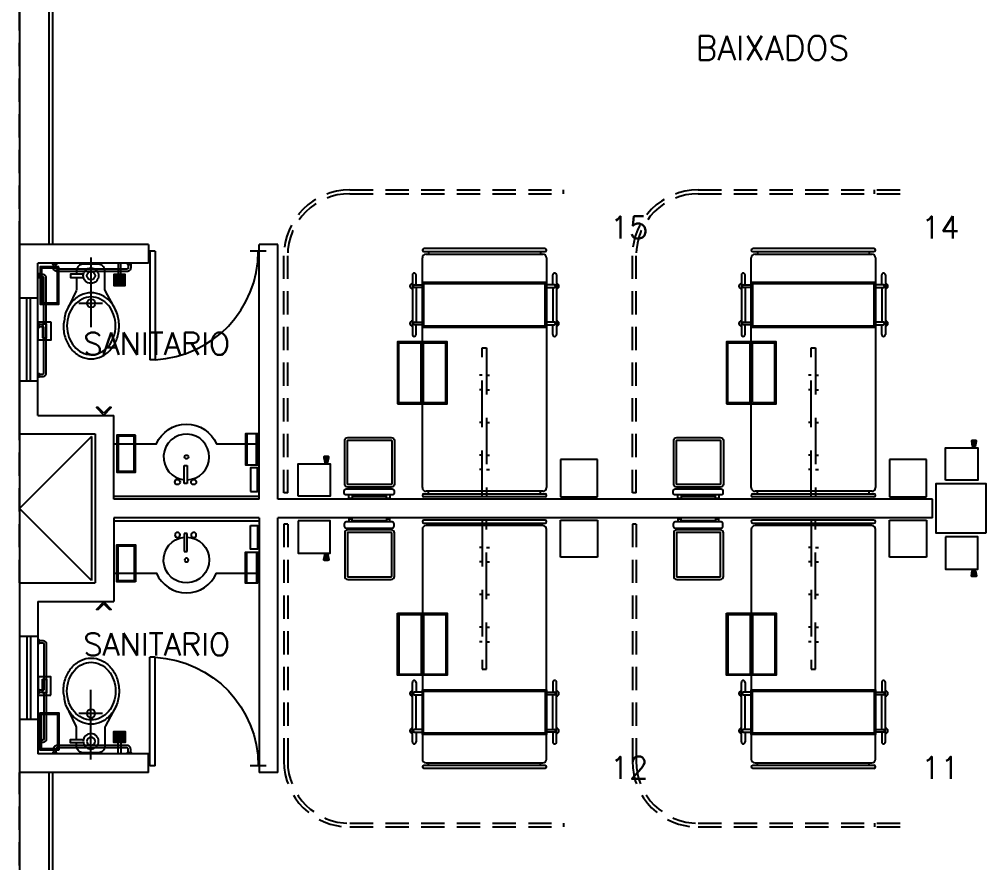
# Model space of a CAD drawing. Extents: x -358 to -207, y -206 to -105.
# Drawn here: x -296.29 to -288.5, y -180.08 to -173.29 of the extents above; entities that cross this region are included whole.
import ezdxf
from ezdxf.enums import TextEntityAlignment as Align

# ---------------------------------------------------------------- set-up
doc = ezdxf.new("R2010")
doc.units = 0
doc.header["$LTSCALE"] = 1.5
doc.header["$MEASUREMENT"] = 0
doc.linetypes.add('HIDDEN', pattern=[0.375, 0.25, -0.125])
doc.linetypes.add('HIDDEN2', pattern=[0.1875, 0.125, -0.0625])
doc.layers.get('0').update_dxf_attribs({"linetype": 'CONTINUOUS'})
for name, color, linetype in [('8CMOB01', 8, 'CONTINUOUS'), ('9CCOLUMNA', 5, 'CONTINUOUS'), ('AREAS', 253, 'CONTINUOUS'), ('CANCEL', 6, 'CONTINUOUS'), ('CCPTAS', 6, 'CONTINUOUS'), ('ESTRUCTURA', 5, 'CONTINUOUS'), ('MSAN', 6, 'CONTINUOUS'), ('PROY', 7, 'HIDDEN2'), ('RCMURO01', 3, 'CONTINUOUS'), ('ZCTEXT01', 2, 'CONTINUOUS')]:
    doc.layers.add(name, color=color, linetype=linetype)
doc.styles.add('REG-60', font='ROMANS.shx', dxfattribs={"height": 0.195})
doc.styles.add('REG-80', font='ROMANS.shx', dxfattribs={"height": 0.27})

# ---------------------------------------------------------------- blocks, each defined once
blk = doc.blocks.new('4')
at = {"layer": 'MSAN'}
for p, q in [((0, 0.0453), (0, -0.5145)), ((-0.0542, -0.0876), (-0.1631, -0.0876)), ((-0.1631, -0.1152), (-0.0563, -0.1152)), ((0.2757, -0.1016), (0.1857, -0.1016)), ((0.2757, -0.1116), (0.1857, -0.1116)), ((0.2757, -0.1216), (0.1857, -0.1216)), ((0.2757, -0.1316), (0.1857, -0.1316)), ((0.2757, -0.1416), (0.1857, -0.1416)), ((0.2757, -0.1516), (0.1857, -0.1516)), ((0.2407, -0.09), (0.2207, -0.09)), ((0.2757, -0.1616), (0.1857, -0.1616)), ((0.2757, -0.1716), (0.1857, -0.1716)), ((0.0945, -0.3232), (-0.0956, -0.3232))]:
    blk.add_line(p, q, dxfattribs=at)
blk.add_lwpolyline([(0.2207, 0), (0.2207, -0.09), (0.1857, -0.09), (0.1857, -0.18), (0.2757, -0.18), (0.2757, -0.09), (0.2407, -0.09), (0.2407, 0)], close=True, dxfattribs=at)
blk.add_lwpolyline([(0.1964, -0.3683), (0.1182, -0.2241, -0.124861), (0.1122, -0.2005), (0.1122, -0.0576, 0.414214), (0.0627, -0.0081), (-0.0643, -0.0081, 0.414214), (-0.1138, -0.0576), (-0.1138, -0.0876), (-0.1631, -0.0876), (-0.1631, -0.1152), (-0.1138, -0.1152), (-0.1138, -0.202, -0.109858), (-0.1185, -0.223), (-0.1736, -0.3408, 0.061992), (-0.203, -0.4003, 0.020986), (-0.2205, -0.5043, 0.083945), (-0.203, -0.6083, 0.09123), (-0.1549, -0.6928, 0.103863), (-0.0802, -0.7513, 0.114983), (0.0035, -0.7708, 0.114983), (0.0872, -0.7513, 0.103863), (0.1619, -0.6928, 0.09123), (0.2099, -0.6083, 0.083945), (0.2275, -0.5043, 0.083945), (0.2099, -0.4003, 0.048605), (0.1881, -0.353)], format="xyb", dxfattribs=at)
for points in [[(-0.0802, -0.7513, 0.114983), (0.0035, -0.7708, 0.114983), (0.0872, -0.7513, 0.103863), (0.1619, -0.6928, 0.09123), (0.2099, -0.6083, 0.083945), (0.2275, -0.5043, 0.083945), (0.2099, -0.4003, 0.09123), (0.1619, -0.3158, 0.103863), (0.0872, -0.2572, 0.114983), (0.0035, -0.2377, 0.114983), (-0.0802, -0.2572, 0.103863), (-0.1549, -0.3158, 0.09123), (-0.203, -0.4003, 0.020986), (-0.2205, -0.5043, 0.083945), (-0.203, -0.6083, 0.09123), (-0.1549, -0.6928, 0.103863)], [(0.0035, -0.2718, 0.114859), (-0.0697, -0.2888, 0.103833), (-0.1349, -0.3399, 0.091287), (-0.1768, -0.4136, 0.084042), (-0.1922, -0.5043, 0.084042), (-0.1768, -0.595, 0.091287), (-0.1349, -0.6687, 0.103833), (-0.0697, -0.7198, 0.114859), (0.0035, -0.7368, 0.114859), (0.0766, -0.7198, 0.103833), (0.1418, -0.6687, 0.091287), (0.1838, -0.595, 0.084042), (0.1991, -0.5043, 0.084042), (0.1838, -0.4136, 0.091287), (0.1418, -0.3399, 0.103833), (0.0766, -0.2888, 0.114859)]]:
    blk.add_lwpolyline(points, format="xyb", close=True, dxfattribs=at)
for centre, radius in [((0.0013, -0.1002), 0.0616), ((0.0013, -0.1002), 0.0329), ((0.0023, -0.3232), 0.0335)]:
    blk.add_circle(centre, radius, dxfattribs=at)
blk = doc.blocks.new('PTA-D')
for p, q in [((0.95, 0), (0.95, 1)), ((0.95, 1), (1, 1)), ((1, 0), (1, 1)), ((-0.0734, 0), (0.0734, 0)), ((0.95, 0), (1, 0))]:
    blk.add_line(p, q)
blk.add_arc((1.0023, -0.001), 1.0023, 92.99284, 179.94476)
blk = doc.blocks.new('PAP')
at = {"layer": 'MSAN', "color": 6}
for points in [[(0.1441, -0.0768), (0.1441, 0.0732), (-0.1559, 0.0732), (-0.1559, -0.0768)], [(0.1341, -0.0668), (0.1341, 0.0632), (-0.1459, 0.0632), (-0.1459, -0.0668)]]:
    blk.add_lwpolyline(points, close=True, dxfattribs=at)
blk = doc.blocks.new('BW2')
at = {"layer": 'MSAN'}
for p, q in [((0.0093, 0.0115), (0.0472, 0.0115)), ((0.0093, -0.0085), (0.0472, -0.0085))]:
    blk.add_line(p, q, dxfattribs=at)
for points in [[(0.0463, 0.4109), (0.0193, 0.4109, 0.414214), (-0.0107, 0.3809), (-0.0107, -0.0004), (-0.0107, -0.3817, 0.414214), (0.0193, -0.4117), (0.0463, -0.4117)], [(0.0463, 0.3909), (0.0193, 0.3909, 0.414214), (0.0093, 0.3809), (0.0093, 0.0115)], [(0.0093, -0.0085), (0.0093, -0.3817, 0.414214), (0.0193, -0.3917), (0.0463, -0.3917)]]:
    blk.add_lwpolyline(points, format="xyb", dxfattribs=at)
for points in [[(0.0563, 0.3859), (0.0463, 0.3859), (0.0463, 0.4159), (0.0563, 0.4159)], [(0.0572, 0.0165), (0.0472, 0.0165), (0.0472, -0.0135), (0.0572, -0.0135)], [(0.0563, -0.3867), (0.0463, -0.3867), (0.0463, -0.4167), (0.0563, -0.4167)]]:
    blk.add_lwpolyline(points, dxfattribs=at)
blk = doc.blocks.new('BW')
at = {"layer": 'MSAN'}
for points in [[(-0.2774, 0.0259), (-0.2774, 0.0159), (-0.3074, 0.0159), (-0.3074, 0.0259)], [(0.2952, 0.0259), (0.2952, 0.0159), (0.3252, 0.0159), (0.3252, 0.0259)]]:
    blk.add_lwpolyline(points, dxfattribs=at)
for points in [[(0.3202, 0.0159), (0.3202, -0.0111, -0.414214), (0.2902, -0.0411), (-0.0411, -0.0411), (-0.2724, -0.0411, -0.414214), (-0.3024, -0.0111), (-0.3024, 0.0159)], [(0.3002, 0.0159), (0.3002, -0.0111, -0.414214), (0.2902, -0.0211), (-0.0411, -0.0211), (-0.2724, -0.0211, -0.414214), (-0.2824, -0.0111), (-0.2824, 0.0159)]]:
    blk.add_lwpolyline(points, format="xyb", dxfattribs=at)
blk = doc.blocks.new('6')
at = {"layer": 'MSAN'}
blk.add_lwpolyline([(0.0141, 0), (0.06, 0.0459), (0.06, 0.06), (0, 0), (0.06, -0.06), (0.06, -0.0459)], close=True, dxfattribs=at)
blk = doc.blocks.new('2')
at = {"layer": 'MSAN'}
for points in [[(0.0675, -0.0533), (-0.0825, -0.0533), (-0.0825, 0.0467), (0.0675, 0.0467)], [(-0.0625, 0.0117), (-0.0625, -0.0183), (0.0475, -0.0183), (0.0475, 0.0117)]]:
    blk.add_lwpolyline(points, close=True, dxfattribs=at)
blk = doc.blocks.new('VB')
at = {"layer": 'MSAN'}
for p, q in [((-0.1539, 0.1474), (-0.1376, 0.1637)), ((-0.1376, 0.1637), (-0.0365, 0.0626)), ((-0.0528, 0.0463), (-0.1539, 0.1474)), ((-0.0365, 0.0626), (-0.0528, 0.0463))]:
    blk.add_line(p, q, dxfattribs=at)
blk.add_lwpolyline([(-0.1282, 0.1214), (-0.1281, 0.1215)], dxfattribs=at)
for centre, radius in [((-0.0919, 0.1939), 0.0208), ((-0.1842, 0.1017), 0.0208), ((0, 0), 0.0154)]:
    blk.add_circle(centre, radius, dxfattribs=at)
blk.add_arc((0, 0), 0.184, 136.42307, 129.26203, dxfattribs=at)
blk = doc.blocks.new('8')
at = {"layer": 'MSAN'}
for p, q in [((0.1227, 0.04), (-0.1273, 0.04)), ((-0.1273, -0.04), (0.1227, -0.04))]:
    blk.add_line(p, q, dxfattribs=at)
blk.add_lwpolyline([(0.1227, -0.05), (0.1227, 0.05), (-0.1273, 0.05), (-0.1273, -0.05)], close=True, dxfattribs=at)
blk = doc.blocks.new('J')
at = {"layer": 'MSAN'}
blk.add_lwpolyline([(-0.026, -0.097), (0.0304, -0.097), (0.0304, 0.0929), (-0.026, 0.0929)], close=True, dxfattribs=at)
blk = doc.blocks.new('A$C14F841F5')
at = {"layer": 'MSAN'}
for p, q in [((1.9718, 1.2273), (1.9718, 0.0573)), ((2.1718, 1.2273), (2.1718, 0.0573))]:
    blk.add_line(p, q, dxfattribs=at)
for points in [[(1.5516, 1.2273), (1.5516, 0.8845, 0.656425), (1.5516, 0.4001), (1.5516, 0.0573)], [(2.5919, 1.2273), (2.5919, 0.8845, -0.656425), (2.5919, 0.4001), (2.5919, 0.0573)]]:
    blk.add_lwpolyline(points, format="xyb", dxfattribs=at)
at = {"xscale": -1}
for name, p in [('PAP', (0.2693, 1.7469)), ('2', (0.6349, 1.7884)), ('6', (1.3191, 1.3073)), ('PAP', (1.6243, 1.1287)), ('8', (1.5922, 0.117))]:
    blk.add_blockref(name, p, dxfattribs=at)
for name, p, rotation in [('BW2', (0.5984, 1.7811), 270), ('BW', (0.1226, 1.4112), 90), ('4', (0.0968, 1.4123), 90), ('VB', (1.6566, 0.6423), 315), ('J', (1.8371, 0.1001), 90)]:
    blk.add_blockref(name, p, dxfattribs=dict(at, rotation=rotation))
for name, p, rotation in [('BW2', (3.5451, 1.7811), 90), ('BW', (4.0209, 1.4112), 270), ('4', (4.0468, 1.4123), 270), ('VB', (2.4869, 0.6423), 45), ('J', (2.3064, 0.1001), 270)]:
    blk.add_blockref(name, p, dxfattribs=dict(rotation=rotation))
for name, p in [('2', (3.5086, 1.7884)), ('PAP', (3.8742, 1.7469)), ('6', (2.8244, 1.3073)), ('PAP', (2.5193, 1.1287)), ('8', (2.5513, 0.117))]:
    blk.add_blockref(name, p)
at = {"layer": 'CCPTAS', "yscale": 0.8737478880668393, "zscale": 0.8737478880668393}
for p, xscale, rotation in [((0, 0.0642), -0.8737478880668393, 270), ((4.1435, 0.0642), 0.8737478880668393, 90)]:
    blk.add_blockref('PTA-D', p, dxfattribs=dict(at, xscale=xscale, rotation=rotation))

msp = doc.modelspace()

# ---------------------------------------------------------------- linework, layer by layer
at = {"layer": '8CMOB01', "color": 8, "linetype": 'HIDDEN2'}
for p, q in [((-293.6302, -174.6648), (-291.9102, -174.6648)), ((-290.8253, -174.6648), (-289.1053, -174.6648)), ((-293.6302, -174.6948), (-291.9102, -174.6948)), ((-290.8253, -174.6948), (-289.1053, -174.6948)), ((-294.1602, -177.1048), (-294.1602, -175.1948)), ((-294.1302, -177.1048), (-294.1302, -175.1948)), ((-291.3553, -177.1048), (-291.3553, -175.1948)), ((-291.3253, -177.1048), (-291.3253, -175.1948)), ((-294.1302, -177.1048), (-294.1602, -177.1048)), ((-291.3253, -177.1048), (-291.3553, -177.1048)), ((-294.1602, -177.3548), (-294.1602, -179.2648)), ((-294.1302, -177.3548), (-294.1602, -177.3548)), ((-294.1302, -177.3548), (-294.1302, -179.2648)), ((-291.3553, -177.3548), (-291.3553, -179.2648)), ((-291.3253, -177.3548), (-291.3553, -177.3548)), ((-291.3253, -177.3548), (-291.3253, -179.2648)), ((-293.6302, -179.7648), (-291.9102, -179.7648)), ((-293.6302, -179.7948), (-291.9102, -179.7948)), ((-290.8253, -179.7648), (-289.1053, -179.7648)), ((-290.8253, -179.7948), (-289.1053, -179.7948))]:
    msp.add_line(p, q, dxfattribs=at)
at = {"layer": '8CMOB01', "color": 8}
for p, q in [((-291.9102, -174.6948), (-291.9102, -174.6648)), ((-289.4053, -174.6948), (-289.4053, -174.6648)), ((-292.0585, -175.1367), (-293.0335, -175.1367)), ((-289.4102, -175.1367), (-290.3852, -175.1367)), ((-293.046, -177.0617), (-293.046, -175.2117)), ((-293.0335, -175.1617), (-292.0585, -175.1617)), ((-293.016, -175.1817), (-292.076, -175.1817)), ((-292.996, -175.1617), (-292.996, -175.1817)), ((-292.096, -175.1617), (-292.096, -175.1817)), ((-292.046, -175.2117), (-292.046, -177.0617)), ((-290.3977, -177.0617), (-290.3977, -175.2117)), ((-290.3852, -175.1617), (-289.4102, -175.1617)), ((-290.3677, -175.1817), (-289.4277, -175.1817)), ((-290.3477, -175.1617), (-290.3477, -175.1817)), ((-289.4477, -175.1617), (-289.4477, -175.1817)), ((-289.3977, -175.2117), (-289.3977, -177.0617)), ((-293.126, -175.3496), (-293.126, -175.8296)), ((-293.096, -175.4296), (-293.096, -175.3496)), ((-291.996, -175.4296), (-291.996, -175.3496)), ((-291.966, -175.3496), (-291.966, -175.8296)), ((-290.4777, -175.3496), (-290.4777, -175.8296)), ((-290.4477, -175.4296), (-290.4477, -175.3496)), ((-289.3477, -175.4296), (-289.3477, -175.3496)), ((-289.3177, -175.3496), (-289.3177, -175.8296)), ((-293.109, -175.4296), (-293.046, -175.4296)), ((-293.046, -175.4496), (-293.109, -175.4496)), ((-293.096, -175.4496), (-293.096, -175.7296)), ((-292.046, -175.4096), (-293.046, -175.4096)), ((-293.046, -175.4096), (-293.046, -175.7696)), ((-292.056, -175.4196), (-293.036, -175.4196)), ((-293.036, -175.4196), (-293.036, -175.7596)), ((-292.056, -175.7596), (-292.056, -175.4196)), ((-292.046, -175.7696), (-292.046, -175.4096)), ((-291.983, -175.4296), (-292.046, -175.4296)), ((-292.046, -175.4496), (-291.983, -175.4496)), ((-291.996, -175.4496), (-291.996, -175.7296)), ((-290.4606, -175.4296), (-290.3977, -175.4296)), ((-290.3977, -175.4496), (-290.4606, -175.4496)), ((-290.4477, -175.4496), (-290.4477, -175.7296)), ((-289.3977, -175.4096), (-290.3977, -175.4096)), ((-290.3977, -175.4096), (-290.3977, -175.7696)), ((-289.4077, -175.4196), (-290.3877, -175.4196)), ((-290.3877, -175.4196), (-290.3877, -175.7596)), ((-289.4077, -175.7596), (-289.4077, -175.4196)), ((-289.3977, -175.7696), (-289.3977, -175.4096)), ((-289.3347, -175.4296), (-289.3977, -175.4296)), ((-289.3977, -175.4496), (-289.3347, -175.4496)), ((-289.3477, -175.4496), (-289.3477, -175.7296)), ((-293.109, -175.7296), (-293.046, -175.7296)), ((-293.046, -175.7496), (-293.109, -175.7496)), ((-293.096, -175.8296), (-293.096, -175.7496)), ((-293.046, -175.7696), (-292.046, -175.7696)), ((-293.036, -175.7596), (-292.056, -175.7596)), ((-291.983, -175.7296), (-292.046, -175.7296)), ((-292.046, -175.7496), (-291.983, -175.7496)), ((-291.996, -175.8296), (-291.996, -175.7496)), ((-290.4606, -175.7296), (-290.3977, -175.7296)), ((-290.3977, -175.7496), (-290.4606, -175.7496)), ((-290.4477, -175.8296), (-290.4477, -175.7496)), ((-290.3977, -175.7696), (-289.3977, -175.7696)), ((-290.3877, -175.7596), (-289.4077, -175.7596)), ((-289.3347, -175.7296), (-289.3977, -175.7296)), ((-289.3977, -175.7496), (-289.3347, -175.7496)), ((-289.3477, -175.8296), (-289.3477, -175.7496)), ((-291.9347, -176.8367), (-291.9347, -177.1367)), ((-291.6347, -176.8367), (-291.9347, -176.8367)), ((-291.6347, -177.1367), (-291.6347, -176.8367)), ((-289.2864, -176.8367), (-289.2864, -177.1367)), ((-288.9864, -176.8367), (-289.2864, -176.8367)), ((-288.9864, -177.1367), (-288.9864, -176.8367)), ((-292.076, -177.0917), (-293.016, -177.0917)), ((-292.996, -177.1117), (-292.996, -177.0917)), ((-292.096, -177.1117), (-292.096, -177.0917)), ((-289.4277, -177.0917), (-290.3677, -177.0917)), ((-290.3477, -177.1117), (-290.3477, -177.0917)), ((-289.4477, -177.1117), (-289.4477, -177.0917)), ((-293.0335, -177.1117), (-292.0585, -177.1117)), ((-292.0585, -177.1367), (-293.0335, -177.1367)), ((-291.9347, -177.1367), (-291.6347, -177.1367)), ((-290.3852, -177.1117), (-289.4102, -177.1117)), ((-289.4102, -177.1367), (-290.3852, -177.1367)), ((-289.2864, -177.1367), (-288.9864, -177.1367)), ((-292.0585, -177.323), (-293.0335, -177.323)), ((-291.9347, -177.623), (-291.9347, -177.323)), ((-291.9347, -177.323), (-291.6347, -177.323)), ((-291.6347, -177.323), (-291.6347, -177.623)), ((-289.4102, -177.323), (-290.3852, -177.323)), ((-289.2864, -177.623), (-289.2864, -177.323)), ((-289.2864, -177.323), (-288.9864, -177.323)), ((-288.9864, -177.323), (-288.9864, -177.623)), ((-293.046, -177.398), (-293.046, -179.248)), ((-293.0335, -177.348), (-292.0585, -177.348)), ((-292.076, -177.368), (-293.016, -177.368)), ((-292.996, -177.348), (-292.996, -177.368)), ((-292.096, -177.348), (-292.096, -177.368)), ((-292.046, -179.248), (-292.046, -177.398)), ((-290.3977, -177.398), (-290.3977, -179.248)), ((-290.3852, -177.348), (-289.4102, -177.348)), ((-289.4277, -177.368), (-290.3677, -177.368)), ((-290.3477, -177.348), (-290.3477, -177.368)), ((-289.4477, -177.348), (-289.4477, -177.368)), ((-289.3977, -179.248), (-289.3977, -177.398)), ((-291.6347, -177.623), (-291.9347, -177.623)), ((-288.9864, -177.623), (-289.2864, -177.623)), ((-293.126, -179.1101), (-293.126, -178.6301)), ((-293.096, -178.6301), (-293.096, -178.7101)), ((-291.996, -178.6301), (-291.996, -178.7101)), ((-291.966, -179.1101), (-291.966, -178.6301)), ((-290.4777, -179.1101), (-290.4777, -178.6301)), ((-290.4477, -178.6301), (-290.4477, -178.7101)), ((-289.3477, -178.6301), (-289.3477, -178.7101)), ((-289.3177, -179.1101), (-289.3177, -178.6301)), ((-293.046, -178.7101), (-293.109, -178.7101)), ((-293.109, -178.7301), (-293.046, -178.7301)), ((-293.096, -179.0101), (-293.096, -178.7301)), ((-293.046, -179.0501), (-293.046, -178.6901)), ((-293.046, -178.6901), (-292.046, -178.6901)), ((-293.036, -179.0401), (-293.036, -178.7001)), ((-293.036, -178.7001), (-292.056, -178.7001)), ((-292.056, -178.7001), (-292.056, -179.0401)), ((-292.046, -178.6901), (-292.046, -179.0501)), ((-292.046, -178.7101), (-291.983, -178.7101)), ((-291.983, -178.7301), (-292.046, -178.7301)), ((-291.996, -179.0101), (-291.996, -178.7301)), ((-290.3977, -178.7101), (-290.4606, -178.7101)), ((-290.4606, -178.7301), (-290.3977, -178.7301)), ((-290.4477, -179.0101), (-290.4477, -178.7301)), ((-290.3977, -178.6901), (-289.3977, -178.6901)), ((-290.3977, -179.0501), (-290.3977, -178.6901)), ((-290.3877, -178.7001), (-289.4077, -178.7001)), ((-290.3877, -179.0401), (-290.3877, -178.7001)), ((-289.4077, -178.7001), (-289.4077, -179.0401)), ((-289.3977, -178.6901), (-289.3977, -179.0501)), ((-289.3977, -178.7101), (-289.3347, -178.7101)), ((-289.3347, -178.7301), (-289.3977, -178.7301)), ((-289.3477, -179.0101), (-289.3477, -178.7301)), ((-293.046, -179.0101), (-293.109, -179.0101)), ((-293.109, -179.0301), (-293.046, -179.0301)), ((-293.096, -179.0301), (-293.096, -179.1101)), ((-292.046, -179.0501), (-293.046, -179.0501)), ((-292.056, -179.0401), (-293.036, -179.0401)), ((-292.046, -179.0101), (-291.983, -179.0101)), ((-291.983, -179.0301), (-292.046, -179.0301)), ((-291.996, -179.0301), (-291.996, -179.1101)), ((-290.3977, -179.0101), (-290.4606, -179.0101)), ((-290.4606, -179.0301), (-290.3977, -179.0301)), ((-290.4477, -179.0301), (-290.4477, -179.1101)), ((-289.3977, -179.0501), (-290.3977, -179.0501)), ((-289.4077, -179.0401), (-290.3877, -179.0401)), ((-289.3977, -179.0101), (-289.3347, -179.0101)), ((-289.3347, -179.0301), (-289.3977, -179.0301)), ((-289.3477, -179.0301), (-289.3477, -179.1101)), ((-293.016, -179.278), (-292.076, -179.278)), ((-292.996, -179.298), (-292.996, -179.278)), ((-292.096, -179.298), (-292.096, -179.278)), ((-290.3677, -179.278), (-289.4277, -179.278)), ((-290.3477, -179.298), (-290.3477, -179.278)), ((-289.4477, -179.298), (-289.4477, -179.278)), ((-293.0335, -179.298), (-292.0585, -179.298)), ((-292.0585, -179.323), (-293.0335, -179.323)), ((-290.3852, -179.298), (-289.4102, -179.298)), ((-289.4102, -179.323), (-290.3852, -179.323)), ((-291.9102, -179.7648), (-291.9102, -179.7948)), ((-289.4053, -179.7648), (-289.4053, -179.7948))]:
    msp.add_line(p, q, dxfattribs=at)
at = {"layer": '8CMOB01', "color": 8, "linetype": 'Continuous'}
for p, q in [((-293.236, -175.8967), (-293.056, -175.8967)), ((-293.236, -176.3767), (-293.236, -175.8967)), ((-293.056, -176.3767), (-293.056, -175.8967)), ((-293.046, -176.3867), (-293.046, -175.8867)), ((-293.036, -175.8967), (-292.856, -175.8967)), ((-293.036, -176.3767), (-293.036, -175.8967)), ((-292.856, -176.3767), (-292.856, -175.8967)), ((-290.5877, -175.8967), (-290.4077, -175.8967)), ((-290.5877, -176.3767), (-290.5877, -175.8967)), ((-290.4077, -176.3767), (-290.4077, -175.8967)), ((-290.3977, -176.3867), (-290.3977, -175.8867)), ((-290.3877, -175.8967), (-290.2077, -175.8967)), ((-290.3877, -176.3767), (-290.3877, -175.8967)), ((-290.2077, -176.3767), (-290.2077, -175.8967)), ((-293.236, -176.3767), (-293.056, -176.3767)), ((-293.036, -176.3767), (-292.856, -176.3767)), ((-290.5877, -176.3767), (-290.4077, -176.3767)), ((-290.3877, -176.3767), (-290.2077, -176.3767)), ((-293.236, -178.083), (-293.236, -178.563)), ((-293.236, -178.083), (-293.056, -178.083)), ((-293.056, -178.083), (-293.056, -178.563)), ((-293.046, -178.073), (-293.046, -178.573)), ((-293.036, -178.083), (-293.036, -178.563)), ((-293.036, -178.083), (-292.856, -178.083)), ((-292.856, -178.083), (-292.856, -178.563)), ((-290.5877, -178.083), (-290.5877, -178.563)), ((-290.5877, -178.083), (-290.4077, -178.083)), ((-290.4077, -178.083), (-290.4077, -178.563)), ((-290.3977, -178.073), (-290.3977, -178.573)), ((-290.3877, -178.083), (-290.3877, -178.563)), ((-290.3877, -178.083), (-290.2077, -178.083)), ((-290.2077, -178.083), (-290.2077, -178.563)), ((-293.236, -178.563), (-293.056, -178.563)), ((-293.036, -178.563), (-292.856, -178.563)), ((-290.5877, -178.563), (-290.4077, -178.563)), ((-290.3877, -178.563), (-290.2077, -178.563))]:
    msp.add_line(p, q, dxfattribs=at)
at = {"layer": '8CMOB01', "linetype": 'HIDDEN'}
for p, q in [((-292.5635, -177.1367), (-292.5635, -175.9367)), ((-292.5285, -175.9367), (-292.5285, -177.1367)), ((-289.9152, -177.1367), (-289.9152, -175.9367)), ((-289.8802, -175.9367), (-289.8802, -177.1367)), ((-292.5635, -177.323), (-292.5635, -178.523)), ((-292.5285, -178.523), (-292.5285, -177.323)), ((-289.9152, -177.323), (-289.9152, -178.523)), ((-289.8802, -178.523), (-289.8802, -177.323))]:
    msp.add_line(p, q, dxfattribs=at)
at = {"layer": '8CMOB01'}
for p, q in [((-292.5635, -175.9367), (-292.5285, -175.9367)), ((-289.9152, -175.9367), (-289.8802, -175.9367)), ((-292.5635, -176.1569), (-292.5867, -176.1569)), ((-292.5285, -176.1569), (-292.5054, -176.1569)), ((-289.9152, -176.1569), (-289.9383, -176.1569)), ((-289.8802, -176.1569), (-289.857, -176.1569)), ((-292.5635, -176.2739), (-292.5867, -176.2739)), ((-292.5285, -176.2739), (-292.5054, -176.2739)), ((-289.9152, -176.2739), (-289.9383, -176.2739)), ((-289.8802, -176.2739), (-289.857, -176.2739)), ((-292.5635, -176.5367), (-292.5867, -176.5367)), ((-292.5285, -176.5367), (-292.5054, -176.5367)), ((-289.9152, -176.5367), (-289.9383, -176.5367)), ((-289.8802, -176.5367), (-289.857, -176.5367)), ((-288.6261, -176.6859), (-288.585, -176.6859)), ((-288.6256, -176.6909), (-288.5855, -176.6909)), ((-288.6246, -176.6959), (-288.5865, -176.6959)), ((-288.6237, -176.7009), (-288.5874, -176.7009)), ((-288.6227, -176.7059), (-288.5884, -176.7059)), ((-288.6217, -176.7109), (-288.5893, -176.7109)), ((-288.8333, -176.7414), (-288.605, -176.7414)), ((-288.6208, -176.7159), (-288.5903, -176.7159)), ((-288.608, -176.7314), (-288.608, -176.7414)), ((-288.603, -176.7314), (-288.603, -176.7414)), ((-293.8396, -176.8158), (-293.7985, -176.8158)), ((-293.8391, -176.8208), (-293.799, -176.8208)), ((-293.8381, -176.8258), (-293.8, -176.8258)), ((-293.8372, -176.8308), (-293.8009, -176.8308)), ((-293.8362, -176.8358), (-293.8019, -176.8358)), ((-293.8353, -176.8408), (-293.8028, -176.8408)), ((-293.8343, -176.8458), (-293.8038, -176.8458)), ((-293.8216, -176.8613), (-293.8216, -176.8713)), ((-293.8166, -176.8613), (-293.8166, -176.8713)), ((-292.5635, -176.7994), (-292.5867, -176.7994)), ((-292.5285, -176.7994), (-292.5054, -176.7994)), ((-289.9152, -176.7994), (-289.9383, -176.7994)), ((-289.8802, -176.7994), (-289.857, -176.7994)), ((-294.0469, -176.8713), (-293.8185, -176.8713)), ((-292.5635, -176.9164), (-292.5867, -176.9164)), ((-292.5285, -176.9164), (-292.5054, -176.9164)), ((-289.9152, -176.9164), (-289.9383, -176.9164)), ((-289.8802, -176.9164), (-289.857, -176.9164)), ((-292.5285, -177.1367), (-292.5635, -177.1367)), ((-289.8802, -177.1367), (-289.9152, -177.1367)), ((-292.5285, -177.323), (-292.5635, -177.323)), ((-289.8802, -177.323), (-289.9152, -177.323)), ((-292.5635, -177.5432), (-292.5867, -177.5432)), ((-292.5285, -177.5432), (-292.5054, -177.5432)), ((-289.9152, -177.5432), (-289.9383, -177.5432)), ((-289.8802, -177.5432), (-289.857, -177.5432)), ((-294.0469, -177.5884), (-293.8185, -177.5884)), ((-293.8396, -177.6439), (-293.7985, -177.6439)), ((-293.8391, -177.6389), (-293.799, -177.6389)), ((-293.8381, -177.6339), (-293.8, -177.6339)), ((-293.8372, -177.6289), (-293.8009, -177.6289)), ((-293.8362, -177.6239), (-293.8019, -177.6239)), ((-293.8353, -177.6189), (-293.8028, -177.6189)), ((-293.8343, -177.6139), (-293.8038, -177.6139)), ((-293.8216, -177.5984), (-293.8216, -177.5884)), ((-293.8166, -177.5984), (-293.8166, -177.5884)), ((-292.5635, -177.6602), (-292.5867, -177.6602)), ((-292.5285, -177.6602), (-292.5054, -177.6602)), ((-289.9152, -177.6602), (-289.9383, -177.6602)), ((-289.8802, -177.6602), (-289.857, -177.6602)), ((-288.8333, -177.7183), (-288.605, -177.7183)), ((-288.608, -177.7283), (-288.608, -177.7183)), ((-288.603, -177.7283), (-288.603, -177.7183)), ((-288.6261, -177.7738), (-288.585, -177.7738)), ((-288.6256, -177.7688), (-288.5855, -177.7688)), ((-288.6246, -177.7638), (-288.5865, -177.7638)), ((-288.6237, -177.7588), (-288.5874, -177.7588)), ((-288.6227, -177.7538), (-288.5884, -177.7538)), ((-288.6217, -177.7488), (-288.5893, -177.7488)), ((-288.6208, -177.7438), (-288.5903, -177.7438)), ((-292.5635, -177.923), (-292.5867, -177.923)), ((-292.5285, -177.923), (-292.5054, -177.923)), ((-289.9152, -177.923), (-289.9383, -177.923)), ((-289.8802, -177.923), (-289.857, -177.923)), ((-292.5635, -178.1858), (-292.5867, -178.1858)), ((-292.5285, -178.1858), (-292.5054, -178.1858)), ((-289.9152, -178.1858), (-289.9383, -178.1858)), ((-289.8802, -178.1858), (-289.857, -178.1858)), ((-292.5635, -178.3028), (-292.5867, -178.3028)), ((-292.5285, -178.3028), (-292.5054, -178.3028)), ((-289.9152, -178.3028), (-289.9383, -178.3028)), ((-289.8802, -178.3028), (-289.857, -178.3028)), ((-292.5635, -178.523), (-292.5285, -178.523)), ((-289.9152, -178.523), (-289.8802, -178.523))]:
    msp.add_line(p, q, dxfattribs=at)
at = {"layer": '8CMOB01', "linetype": 'ByBlock'}
for p, q in [((-293.2929, -176.6832), (-293.2929, -177.0332)), ((-290.6446, -176.6832), (-290.6446, -177.0332)), ((-293.2958, -177.0361), (-293.6458, -177.0361)), ((-293.6373, -177.0724), (-293.6373, -177.0582)), ((-293.6112, -177.0582), (-293.6112, -177.0724)), ((-293.334, -177.0724), (-293.334, -177.0582)), ((-293.3079, -177.0582), (-293.3079, -177.0724)), ((-290.6475, -177.0361), (-290.9975, -177.0361)), ((-290.989, -177.0724), (-290.989, -177.0582)), ((-290.9629, -177.0582), (-290.9629, -177.0724)), ((-290.6857, -177.0724), (-290.6857, -177.0582)), ((-290.6595, -177.0582), (-290.6595, -177.0724)), ((-293.6373, -177.146), (-293.6373, -177.1211)), ((-293.6373, -177.146), (-293.6112, -177.146)), ((-293.6112, -177.1211), (-293.6112, -177.146)), ((-293.6112, -177.1335), (-293.334, -177.1335)), ((-293.334, -177.146), (-293.334, -177.1211)), ((-293.334, -177.146), (-293.3079, -177.146)), ((-293.3079, -177.1211), (-293.3079, -177.146)), ((-290.989, -177.146), (-290.989, -177.1211)), ((-290.989, -177.146), (-290.9629, -177.146)), ((-290.9629, -177.1211), (-290.9629, -177.146)), ((-290.9629, -177.1335), (-290.6857, -177.1335)), ((-290.6857, -177.146), (-290.6857, -177.1211)), ((-290.6857, -177.146), (-290.6595, -177.146)), ((-290.6595, -177.1211), (-290.6595, -177.146)), ((-293.6373, -177.3137), (-293.6112, -177.3137)), ((-293.6373, -177.3137), (-293.6373, -177.3386)), ((-293.6112, -177.3386), (-293.6112, -177.3137)), ((-293.6112, -177.3261), (-293.334, -177.3261)), ((-293.334, -177.3137), (-293.3079, -177.3137)), ((-293.334, -177.3137), (-293.334, -177.3386)), ((-293.3079, -177.3386), (-293.3079, -177.3137)), ((-290.989, -177.3137), (-290.9629, -177.3137)), ((-290.989, -177.3137), (-290.989, -177.3386)), ((-290.9629, -177.3386), (-290.9629, -177.3137)), ((-290.9629, -177.3261), (-290.6857, -177.3261)), ((-290.6857, -177.3137), (-290.6595, -177.3137)), ((-290.6857, -177.3137), (-290.6857, -177.3386)), ((-290.6595, -177.3386), (-290.6595, -177.3137)), ((-293.6373, -177.3873), (-293.6373, -177.4015)), ((-293.6112, -177.4015), (-293.6112, -177.3873)), ((-293.334, -177.3873), (-293.334, -177.4015)), ((-293.3079, -177.4015), (-293.3079, -177.3873)), ((-290.989, -177.3873), (-290.989, -177.4015)), ((-290.9629, -177.4015), (-290.9629, -177.3873)), ((-290.6857, -177.3873), (-290.6857, -177.4015)), ((-290.6595, -177.4015), (-290.6595, -177.3873)), ((-293.2958, -177.4236), (-293.6458, -177.4236)), ((-293.2929, -177.7765), (-293.2929, -177.4265)), ((-290.6475, -177.4236), (-290.9975, -177.4236)), ((-290.6446, -177.7765), (-290.6446, -177.4265))]:
    msp.add_line(p, q, dxfattribs=at)
at = {"layer": '8CMOB01', "color": 8, "linetype": 'Continuous'}
for points in [[(-293.246, -176.3867), (-292.846, -176.3867), (-292.846, -175.8867), (-293.246, -175.8867)], [(-290.5977, -176.3867), (-290.1977, -176.3867), (-290.1977, -175.8867), (-290.5977, -175.8867)], [(-293.246, -178.073), (-292.846, -178.073), (-292.846, -178.573), (-293.246, -178.573)], [(-290.5977, -178.073), (-290.1977, -178.073), (-290.1977, -178.573), (-290.5977, -178.573)]]:
    msp.add_lwpolyline(points, close=True, dxfattribs=at)
at = {"layer": '8CMOB01', "linetype": 'ByBlock'}
for points in [[(-293.2958, -177.0582), (-293.6458, -177.0582, -0.414214), (-293.6708, -177.0332), (-293.6708, -176.6832, -0.414214), (-293.6458, -176.6582), (-293.2958, -176.6582, -0.414214), (-293.2708, -176.6832), (-293.2708, -177.0332, -0.414214)], [(-290.6475, -177.0582), (-290.9975, -177.0582, -0.414214), (-291.0225, -177.0332), (-291.0225, -176.6832, -0.414214), (-290.9975, -176.6582), (-290.6475, -176.6582, -0.414214), (-290.6225, -176.6832), (-290.6225, -177.0332, -0.414214)], [(-293.2889, -177.1211), (-293.6592, -177.1211, -0.414214), (-293.6742, -177.1061), (-293.6742, -177.0874, -0.414214), (-293.6592, -177.0724), (-293.2889, -177.0724, -0.414214), (-293.2739, -177.0874), (-293.2739, -177.1061, -0.414214)], [(-290.6406, -177.1211), (-291.0108, -177.1211, -0.414214), (-291.0258, -177.1061), (-291.0258, -177.0874, -0.414214), (-291.0108, -177.0724), (-290.6406, -177.0724, -0.414214), (-290.6256, -177.0874), (-290.6256, -177.1061, -0.414214)], [(-293.2889, -177.3386), (-293.6592, -177.3386, 0.414214), (-293.6742, -177.3536), (-293.6742, -177.3723, 0.414214), (-293.6592, -177.3873), (-293.2889, -177.3873, 0.414214), (-293.2739, -177.3723), (-293.2739, -177.3536, 0.414214)], [(-293.2958, -177.4015), (-293.6458, -177.4015, 0.414214), (-293.6708, -177.4265), (-293.6708, -177.7765, 0.414214), (-293.6458, -177.8015), (-293.2958, -177.8015, 0.414214), (-293.2708, -177.7765), (-293.2708, -177.4265, 0.414214)], [(-290.6406, -177.3386), (-291.0108, -177.3386, 0.414214), (-291.0258, -177.3536), (-291.0258, -177.3723, 0.414214), (-291.0108, -177.3873), (-290.6406, -177.3873, 0.414214), (-290.6256, -177.3723), (-290.6256, -177.3536, 0.414214)], [(-290.6475, -177.4015), (-290.9975, -177.4015, 0.414214), (-291.0225, -177.4265), (-291.0225, -177.7765, 0.414214), (-290.9975, -177.8015), (-290.6475, -177.8015, 0.414214), (-290.6225, -177.7765), (-290.6225, -177.4265, 0.414214)]]:
    msp.add_lwpolyline(points, format="xyb", close=True, dxfattribs=at)
for points in [[(-293.6487, -177.0332), (-293.6487, -176.6832)], [(-293.6458, -176.6803), (-293.2958, -176.6803)], [(-291.0004, -177.0332), (-291.0004, -176.6832)], [(-290.9975, -176.6803), (-290.6475, -176.6803)], [(-293.6487, -177.4265), (-293.6487, -177.7765)], [(-291.0004, -177.4265), (-291.0004, -177.7765)], [(-293.6458, -177.7794), (-293.2958, -177.7794)], [(-290.9975, -177.7794), (-290.6475, -177.7794)]]:
    msp.add_lwpolyline(points, dxfattribs=at)
at = {"layer": '8CMOB01'}
for points in [[(-288.5925, -176.7276), (-288.585, -176.6883, 0.487928), (-288.5899, -176.682), (-288.6212, -176.682, 0.487928), (-288.6261, -176.6883), (-288.6186, -176.7276, 0.344151), (-288.6137, -176.7314), (-288.5974, -176.7314, 0.344151)], [(-293.806, -176.8575), (-293.7985, -176.8182, 0.487928), (-293.8034, -176.8119), (-293.8347, -176.8119, 0.487928), (-293.8396, -176.8182), (-293.8321, -176.8575, 0.344151), (-293.8272, -176.8613), (-293.8109, -176.8613, 0.344151)], [(-293.806, -177.6022), (-293.7985, -177.6415, -0.487928), (-293.8034, -177.6477), (-293.8347, -177.6477, -0.487928), (-293.8396, -177.6415), (-293.8321, -177.6022, -0.344151), (-293.8272, -177.5984), (-293.8109, -177.5984, -0.344151)], [(-288.5925, -177.7321), (-288.585, -177.7714, -0.487928), (-288.5899, -177.7776), (-288.6212, -177.7776, -0.487928), (-288.6261, -177.7714), (-288.6186, -177.7321, -0.344151), (-288.6137, -177.7283), (-288.5974, -177.7283, -0.344151)]]:
    msp.add_lwpolyline(points, format="xyb", close=True, dxfattribs=at)
for points in [[(-288.8333, -177.0014), (-288.8333, -176.7414), (-288.5733, -176.7414), (-288.5733, -177.0014)], [(-294.0469, -177.1313), (-294.0469, -176.8713), (-293.7869, -176.8713), (-293.7869, -177.1313)], [(-294.0469, -177.3284), (-294.0469, -177.5884), (-293.7869, -177.5884), (-293.7869, -177.3284)], [(-288.8333, -177.4583), (-288.8333, -177.7183), (-288.5733, -177.7183), (-288.5733, -177.4583)]]:
    msp.add_lwpolyline(points, close=True, dxfattribs=at)
at = {"layer": '8CMOB01', "color": 8, "linetype": 'HIDDEN2'}
for centre, radius, start, end in [((-293.6302, -175.1948), 0.53, 90, 180), ((-290.8253, -175.1948), 0.53, 90, 180), ((-293.6302, -175.1948), 0.5, 90, 180), ((-290.8253, -175.1948), 0.5, 90, 180), ((-293.6302, -179.2648), 0.53, 180, 270), ((-293.6302, -179.2648), 0.5, 180, 270), ((-290.8253, -179.2648), 0.53, 180, 270), ((-290.8253, -179.2648), 0.5, 180, 270)]:
    msp.add_arc(centre, radius, start, end, dxfattribs=at)
at = {"layer": '8CMOB01', "color": 8}
for centre, radius, start, end in [((-293.0335, -175.1492), 0.0125, 90, 270), ((-292.0585, -175.1492), 0.0125, 270, 90), ((-290.3852, -175.1492), 0.0125, 90, 270), ((-289.4102, -175.1492), 0.0125, 270, 90), ((-293.016, -175.2117), 0.03, 90, 180), ((-292.076, -175.2117), 0.03, 0, 90), ((-290.3677, -175.2117), 0.03, 90, 180), ((-289.4277, -175.2117), 0.03, 0, 90), ((-293.111, -175.3496), 0.015, 0, 180), ((-291.981, -175.3496), 0.015, 0, 180), ((-290.4627, -175.3496), 0.015, 0, 180), ((-289.3327, -175.3496), 0.015, 0, 180), ((-293.126, -175.4396), 0.02, 90, 270), ((-293.109, -175.4396), 0.01, 90, 270), ((-291.983, -175.4396), 0.01, 270, 90), ((-291.966, -175.4396), 0.02, 270, 90), ((-290.4777, -175.4396), 0.02, 90, 270), ((-290.4606, -175.4396), 0.01, 90, 270), ((-289.3347, -175.4396), 0.01, 270, 90), ((-289.3177, -175.4396), 0.02, 270, 90), ((-293.126, -175.7396), 0.02, 90, 270), ((-293.109, -175.7396), 0.01, 90, 270), ((-291.983, -175.7396), 0.01, 270, 90), ((-291.966, -175.7396), 0.02, 270, 90), ((-290.4777, -175.7396), 0.02, 90, 270), ((-290.4606, -175.7396), 0.01, 90, 270), ((-289.3347, -175.7396), 0.01, 270, 90), ((-289.3177, -175.7396), 0.02, 270, 90), ((-293.111, -175.8296), 0.015, 180, 0), ((-291.981, -175.8296), 0.015, 180, 0), ((-290.4627, -175.8296), 0.015, 180, 0), ((-289.3327, -175.8296), 0.015, 180, 0), ((-293.016, -177.0617), 0.03, 180, 270), ((-292.076, -177.0617), 0.03, 270, 0), ((-290.3677, -177.0617), 0.03, 180, 270), ((-289.4277, -177.0617), 0.03, 270, 0), ((-293.0335, -177.1242), 0.0125, 90, 270), ((-292.0585, -177.1242), 0.0125, 270, 90), ((-290.3852, -177.1242), 0.0125, 90, 270), ((-289.4102, -177.1242), 0.0125, 270, 90), ((-293.0335, -177.3355), 0.0125, 90, 270), ((-292.0585, -177.3355), 0.0125, 270, 90), ((-290.3852, -177.3355), 0.0125, 90, 270), ((-289.4102, -177.3355), 0.0125, 270, 90), ((-293.016, -177.398), 0.03, 90, 180), ((-292.076, -177.398), 0.03, 0, 90), ((-290.3677, -177.398), 0.03, 90, 180), ((-289.4277, -177.398), 0.03, 0, 90), ((-293.111, -178.6301), 0.015, 0, 180), ((-291.981, -178.6301), 0.015, 0, 180), ((-290.4627, -178.6301), 0.015, 0, 180), ((-289.3327, -178.6301), 0.015, 0, 180), ((-293.126, -178.7201), 0.02, 90, 270), ((-293.109, -178.7201), 0.01, 90, 270), ((-291.983, -178.7201), 0.01, 270, 90), ((-291.966, -178.7201), 0.02, 270, 90), ((-290.4777, -178.7201), 0.02, 90, 270), ((-290.4606, -178.7201), 0.01, 90, 270), ((-289.3347, -178.7201), 0.01, 270, 90), ((-289.3177, -178.7201), 0.02, 270, 90), ((-293.126, -179.0201), 0.02, 90, 270), ((-293.109, -179.0201), 0.01, 90, 270), ((-291.983, -179.0201), 0.01, 270, 90), ((-291.966, -179.0201), 0.02, 270, 90), ((-290.4777, -179.0201), 0.02, 90, 270), ((-290.4606, -179.0201), 0.01, 90, 270), ((-289.3347, -179.0201), 0.01, 270, 90), ((-289.3177, -179.0201), 0.02, 270, 90), ((-293.111, -179.1101), 0.015, 180, 0), ((-291.981, -179.1101), 0.015, 180, 0), ((-290.4627, -179.1101), 0.015, 180, 0), ((-289.3327, -179.1101), 0.015, 180, 0), ((-293.016, -179.248), 0.03, 180, 270), ((-292.076, -179.248), 0.03, 270, 0), ((-290.3677, -179.248), 0.03, 180, 270), ((-289.4277, -179.248), 0.03, 270, 0), ((-293.0335, -179.3105), 0.0125, 90, 270), ((-292.0585, -179.3105), 0.0125, 270, 90), ((-290.3852, -179.3105), 0.0125, 90, 270), ((-289.4102, -179.3105), 0.0125, 270, 90)]:
    msp.add_arc(centre, radius, start, end, dxfattribs=at)
at = {"layer": '8CMOB01', "linetype": 'ByBlock'}
for centre, start, end in [((-293.6458, -176.6832), 90, 180), ((-293.2958, -176.6832), 0, 90), ((-290.9975, -176.6832), 90, 180), ((-290.6475, -176.6832), 0, 90), ((-293.6458, -177.0332), 180, 270), ((-293.2958, -177.0332), 270, 0), ((-290.9975, -177.0332), 180, 270), ((-290.6475, -177.0332), 270, 0), ((-293.6458, -177.4265), 90, 180), ((-293.2958, -177.4265), 0, 90), ((-290.9975, -177.4265), 90, 180), ((-290.6475, -177.4265), 0, 90), ((-293.6458, -177.7765), 180, 270), ((-293.2958, -177.7765), 270, 0), ((-290.9975, -177.7765), 180, 270), ((-290.6475, -177.7765), 270, 0)]:
    msp.add_arc(centre, 0.0029, start, end, dxfattribs=at)
at = {"layer": '9CCOLUMNA'}
msp.add_lwpolyline([(-288.5102, -177.4298), (-288.9102, -177.4298), (-288.9102, -177.0298), (-288.5102, -177.0298)], close=True, dxfattribs=at)
at = {"layer": 'AREAS'}
msp.add_lwpolyline([(-273.9302, -192.0098), (-273.9302, -141.0298), (-296.2902, -141.0298), (-296.2902, -192.0098)], close=True, dxfattribs=at)
at = {"layer": 'CANCEL', "ltscale": 0.06}
for p, q in [((-296.0502, -175.1048), (-296.0502, -172.6298)), ((-296.0202, -175.1048), (-296.0202, -172.6298)), ((-296.2902, -176.2007), (-296.2902, -175.534)), ((-296.2302, -176.2007), (-296.2302, -175.534)), ((-296.2002, -176.2007), (-296.2002, -175.534)), ((-296.1402, -176.2007), (-296.1402, -175.534)), ((-296.2902, -178.259), (-296.2902, -178.9257)), ((-296.2302, -178.259), (-296.2302, -178.9257)), ((-296.2002, -178.259), (-296.2002, -178.9257)), ((-296.1402, -178.259), (-296.1402, -178.9257)), ((-296.0502, -181.8298), (-296.0502, -179.3548)), ((-296.0202, -181.8298), (-296.0202, -179.3548))]:
    msp.add_line(p, q, dxfattribs=at)
at = {"layer": 'ESTRUCTURA', "ltscale": 0.06}
for p, q in [((-295.7102, -176.6498), (-296.2902, -177.2298)), ((-295.7102, -176.6498), (-295.7102, -177.8098)), ((-295.7102, -177.8098), (-296.2902, -177.2298))]:
    msp.add_line(p, q, dxfattribs=at)
at = {"layer": 'PROY'}
for p, q in [((-296.2902, -175.1048), (-296.2902, -172.6298)), ((-296.2902, -177.8298), (-296.2902, -176.6298)), ((-296.2902, -181.8298), (-296.2902, -179.3548))]:
    msp.add_line(p, q, dxfattribs=at)
at = {"layer": 'RCMURO01'}
for p, q in [((-295.2507, -175.1048), (-296.2902, -175.1048)), ((-296.2902, -175.534), (-296.2902, -175.1048)), ((-294.3602, -177.1548), (-294.3602, -175.1048)), ((-294.2102, -175.1048), (-294.3602, -175.1048)), ((-294.2102, -177.1548), (-294.2102, -175.1048)), ((-295.2507, -175.2548), (-296.1402, -175.2548)), ((-296.1402, -175.534), (-296.1402, -175.2548)), ((-296.2902, -176.6298), (-296.2902, -176.2007)), ((-296.1402, -176.4798), (-296.1402, -176.2007)), ((-296.1402, -176.4798), (-295.5302, -176.4798)), ((-295.5302, -177.1548), (-295.5302, -176.4798)), ((-296.2902, -176.6298), (-295.6802, -176.6298)), ((-295.6802, -176.6298), (-295.6802, -177.8298)), ((-294.3602, -177.1548), (-295.5302, -177.1548)), ((-288.9402, -177.1548), (-294.2102, -177.1548)), ((-288.9402, -177.3048), (-288.9402, -177.1548)), ((-294.3602, -177.3048), (-295.5302, -177.3048)), ((-295.5302, -177.3048), (-295.5302, -177.9798)), ((-294.3602, -177.3048), (-294.3602, -179.3548)), ((-288.9402, -177.3048), (-294.2102, -177.3048)), ((-294.2102, -179.3548), (-294.2102, -177.3048)), ((-296.2902, -177.8298), (-296.2902, -178.259)), ((-296.2902, -177.8298), (-295.6802, -177.8298)), ((-296.1402, -177.9798), (-296.1402, -178.259)), ((-296.1402, -177.9798), (-295.5302, -177.9798)), ((-296.2902, -178.9257), (-296.2902, -179.3548)), ((-296.1402, -178.9257), (-296.1402, -179.2048)), ((-295.2507, -179.2048), (-296.1402, -179.2048)), ((-295.2507, -179.3548), (-296.2902, -179.3548)), ((-294.2102, -179.3548), (-294.3602, -179.3548))]:
    msp.add_line(p, q, dxfattribs=at)
at = {"layer": 'RCMURO01', "ltscale": 0.06}
for p, q in [((-295.2507, -175.1048), (-295.2507, -175.2548)), ((-296.2902, -175.534), (-296.1402, -175.534)), ((-296.2902, -176.2007), (-296.1402, -176.2007)), ((-296.2902, -178.259), (-296.1402, -178.259)), ((-296.2902, -178.9257), (-296.1402, -178.9257)), ((-295.2507, -179.3548), (-295.2507, -179.2048))]:
    msp.add_line(p, q, dxfattribs=at)

# ---------------------------------------------------------------- block references
at = {"ltscale": 0.06, "rotation": 90}
msp.add_blockref('A$C14F841F5', (-294.3028, -179.3016), dxfattribs=at)

# ---------------------------------------------------------------- texts
at = {"style": 'REG-60'}
msp.add_text('BAIXADOS', height=0.195, dxfattribs=at).set_placement((-290.8465, -173.6187))
at = {"layer": 'ZCTEXT01', "style": 'REG-80'}
for s, p in [('15', (-291.3814, -175.0561)), ('14', (-288.8757, -175.0561)), ('12', (-291.3814, -179.4077)), ('11', (-288.8757, -179.4077))]:
    msp.add_text(s, height=0.18, dxfattribs=at).set_placement(p, align=Align.CENTER)
at = {"layer": 'ZCTEXT01', "color": 0, "style": 'REG-80'}
for p in [(-295.1847, -175.9935), (-295.1847, -178.4147)]:
    msp.add_text('SANITARIO', height=0.18, dxfattribs=at).set_placement(p, align=Align.CENTER)

doc.saveas('drawing.dxf')
